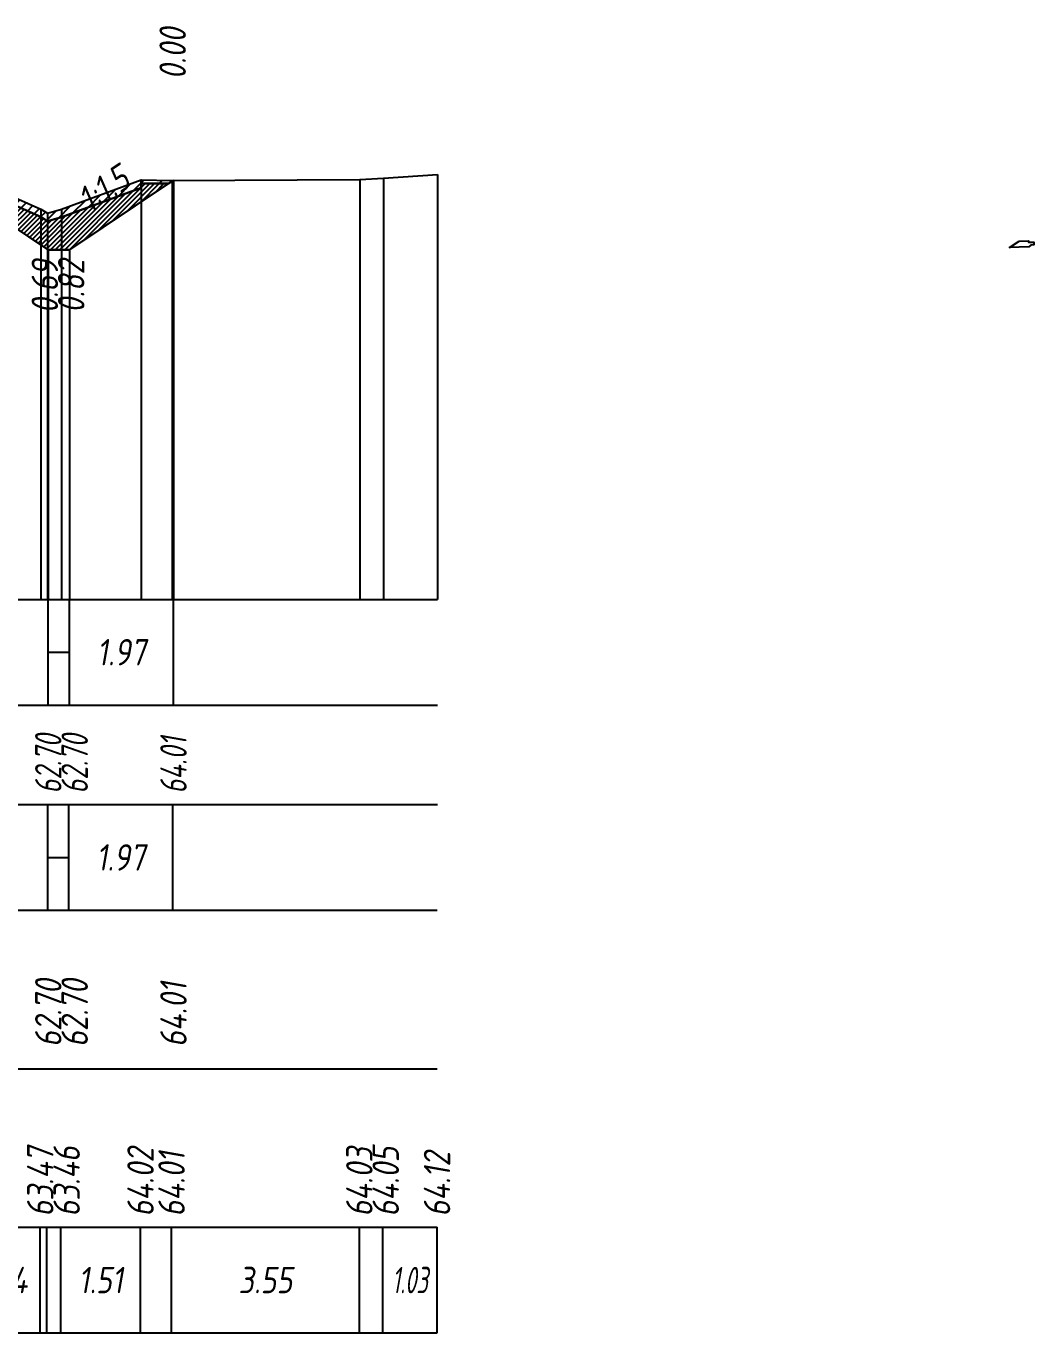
# Model space of a CAD drawing. Extents: x -717 to 1451, y -133302 to 233.
# Drawn here: x -205 to -109.6, y -131418.7 to -131295 of the extents above; entities that cross this region are included whole.
import ezdxf
from ezdxf.enums import TextEntityAlignment as Align

# ---------------------------------------------------------------- set-up
doc = ezdxf.new("R2010")
doc.units = 0
for name, color, linetype in [('Код_510', 7, 'Continuous'), ('Код_514', 1, 'Continuous'), ('Код_516', 1, 'Continuous'), ('Контур_0', 7, 'Continuous'), ('Контур_508', 7, 'Continuous'), ('Контур_512', 7, 'Continuous'), ('Контур_513', 7, 'Continuous'), ('Контур_818', 7, 'Continuous'), ('Красный поперечник', 1, 'Continuous'), ('Объём_2650', 7, 'Continuous'), ('Объём_2662', 7, 'Continuous'), ('Объём_2663', 7, 'Continuous'), ('Объём_2664', 7, 'Continuous'), ('Объём_2667', 7, 'Continuous'), ('Объём_2668', 7, 'Continuous'), ('Объём_2669', 7, 'Continuous'), ('Объём_2675', 7, 'Continuous'), ('Рабочие отметки', 7, 'Continuous'), ('Таблица', 7, 'Continuous'), ('Уклоны проезжей части', 7, 'Continuous'), ('Черный поперечник', 3, 'Continuous')]:
    doc.layers.add(name, color=color, linetype=linetype)
for name, color, linetype, true_color in [('Контур_2570', 7, 'Continuous', 0x80ff00), ('Контур_2736', 4, 'Continuous', 0x00ffff), ('Контур_2741', 4, 'Continuous', 0x00ffff), ('Контур_2742', 4, 'Continuous', 0x00ffff), ('Контур_2743', 4, 'Continuous', 0x00ffff), ('Контур_2744', 7, 'Continuous', 0xa4ffff), ('Контур_2750', 4, 'Continuous', 0x00ffff), ('Контур_2751', 4, 'Continuous', 0x00ffff), ('Контур_2752', 4, 'Continuous', 0x00ffff), ('Контур_707', 4, 'Continuous', 0x00ffff), ('Контур_720', 131, 'Continuous', 0xaaffff), ('Объём_2563', 7, 'Continuous', 0xff8000), ('Объём_2570', 7, 'Continuous', 0x80ff00), ('Объём_2600', 7, 'Continuous', 0x808000), ('Объём_2620', 2, 'Continuous', 0xffff00)]:
    doc.layers.add(name, color=color, linetype=linetype, true_color=true_color)
doc.styles.add('М', font='romand.shx', dxfattribs={"width": 0.8, "oblique": 10, "height": 2.5})

msp = doc.modelspace()

# ---------------------------------------------------------------- hatches: boundary and pattern name
at = {"transparency": 33554681}
h = msp.add_hatch(dxfattribs=at)
h.set_pattern_fill('ANGLE', color=256)
h.set_pattern_definition([(0, (0, 0), (0, 6.985), [5.08, -1.905]), (90, (0, 0), (-6.985, 4e-16), [5.08, -1.905])])
h.paths.add_polyline_path([(-194.151, -131309.581), (-191.212, -131309.617), (-191.087, -131309.617), (-191.555, -131309.929), (-194.151, -131309.929)])
at = {"layer": 'Объём_2570'}
h = msp.add_hatch(dxfattribs=at)
h.set_pattern_fill('ANSI31', color=256, scale=0.2)
h.set_pattern_definition([(45, (-468.8622, 6.72375), (-0.449012806, 0.449012806), [])])
h.paths.add_polyline_path([(-194.151, -131310.331), (-201.692, -131313.108), (-203.025, -131313.484), (-203.642, -131313.085), (-210.866, -131309.883), (-211.397, -131309.822), (-220.604, -131309.825), (-221.166, -131309.458), (-225.451, -131306.834), (-225.451, -131306.084), (-221.166, -131308.708), (-220.604, -131309.075), (-211.397, -131309.072), (-210.866, -131309.133), (-203.642, -131312.335), (-203.025, -131312.734), (-201.692, -131312.358), (-194.151, -131309.581)])
at = {"layer": 'Объём_2600'}
h = msp.add_hatch(dxfattribs=at)
h.set_pattern_fill('ANSI31', color=6, scale=0.4)
h.set_pattern_definition([(45, (-468.8622, 6.7237), (-0.898025612, 0.898025612), [])])
h.paths.add_polyline_path([(-194.151, -131309.581), (-191.212, -131309.617), (-191.087, -131309.617), (-191.555, -131309.929), (-194.151, -131309.929)])
at = {"layer": 'Объём_2620'}
h = msp.add_hatch(dxfattribs=at)
h.set_pattern_fill('ANSI31', color=2, scale=0.1)
h.set_pattern_definition([(45, (-468.8622, 6.72375), (-0.224506403, 0.224506403), [])])
h.paths.add_polyline_path([(-203.642, -131313.085), (-203.025, -131313.484), (-201.692, -131313.108), (-194.151, -131310.331), (-194.151, -131309.929), (-191.555, -131309.929), (-200.937, -131316.184), (-202.937, -131316.184), (-212.32, -131309.929), (-210.764, -131309.929)])

# ---------------------------------------------------------------- linework, layer by layer
at = {"layer": 'Код_510'}
for p, q in [((-203.697, -131418.698), (-203.697, -131408.698)), ((-203.08, -131418.698), (-203.08, -131408.698)), ((-201.746, -131418.698), (-201.746, -131408.698)), ((-194.205, -131418.698), (-194.205, -131408.698)), ((-191.266, -131418.698), (-191.266, -131408.698)), ((-173.494, -131418.698), (-173.494, -131408.698)), ((-171.271, -131418.698), (-171.271, -131408.698)), ((-166.141, -131418.698), (-166.141, -131408.698))]:
    msp.add_line(p, q, dxfattribs=at)
at = {"layer": 'Код_514'}
for p, q in [((-202.937, -131359.276), (-202.937, -131349.276)), ((-200.937, -131359.276), (-200.937, -131349.276)), ((-191.087, -131359.276), (-191.087, -131349.276)), ((-202.937, -131354.276), (-200.937, -131354.276))]:
    msp.add_line(p, q, dxfattribs=at)
at = {"layer": 'Код_516'}
for p, q in [((-202.992, -131378.698), (-202.992, -131368.698)), ((-200.992, -131378.698), (-200.992, -131368.698)), ((-191.141, -131378.698), (-191.141, -131368.698)), ((-202.992, -131373.698), (-200.992, -131373.698))]:
    msp.add_line(p, q, dxfattribs=at)
at = {"layer": 'Контур_0', "flags": 128}
for points in [[(-219.429, -131305.189), (-213.604, -131309.073), (-213.604, -131309.073), (-213.604, -131309.073), (-213.604, -131309.073), (-213.604, -131309.073), (-213.604, -131309.073), (-213.604, -131309.073), (-213.604, -131309.073), (-213.604, -131309.073), (-213.604, -131309.073), (-213.604, -131309.073), (-213.604, -131309.073), (-213.604, -131309.073), (-213.604, -131309.073), (-202.937, -131316.184)], [(-213.604, -131309.073), (-202.937, -131316.184), (-200.937, -131316.184), (-191.087, -131309.617), (-191.087, -131309.617), (-191.087, -131309.617), (-191.087, -131309.617), (-191.087, -131309.617), (-191.087, -131309.617), (-191.087, -131309.617), (-191.087, -131309.617), (-191.087, -131309.617), (-191.087, -131309.617), (-191.087, -131309.617), (-191.087, -131309.617), (-191.087, -131309.617)]]:
    msp.add_lwpolyline(points, dxfattribs=at)
at = {"layer": 'Контур_2570', "flags": 128}
msp.add_lwpolyline([(-210.866, -131309.883), (-203.642, -131313.085), (-203.025, -131313.484), (-203.025, -131313.484), (-201.692, -131313.108), (-194.151, -131310.331), (-194.151, -131309.581), (-191.212, -131309.617), (-173.44, -131309.523), (-171.217, -131309.411), (-166.087, -131309.072)], dxfattribs=at)
at = {"layer": 'Контур_2736', "flags": 128}
msp.add_lwpolyline([(-213.604, -131309.073), (-202.937, -131316.184)], dxfattribs=at)
at = {"layer": 'Контур_2741', "flags": 128}
msp.add_lwpolyline([(-191.087, -131309.617), (-191.087, -131309.617)], dxfattribs=at)
at = {"layer": 'Контур_2742', "flags": 128}
msp.add_lwpolyline([(-191.087, -131309.617), (-191.087, -131309.617)], dxfattribs=at)
at = {"layer": 'Контур_2743', "flags": 128}
msp.add_lwpolyline([(-191.087, -131309.617), (-191.087, -131309.617)], dxfattribs=at)
at = {"layer": 'Контур_2744', "flags": 128}
msp.add_lwpolyline([(-191.087, -131309.617), (-191.087, -131309.617)], dxfattribs=at)
msp.add_lwpolyline([(-191.087, -131309.617), (-191.087, -131309.617)], dxfattribs=at)
msp.add_lwpolyline([(-191.087, -131309.617), (-191.087, -131309.617)], dxfattribs=at)
msp.add_lwpolyline([(-191.087, -131309.617), (-191.087, -131309.617)], dxfattribs=at)
msp.add_lwpolyline([(-191.087, -131309.617), (-191.087, -131309.617)], dxfattribs=at)
msp.add_lwpolyline([(-191.087, -131309.617), (-191.087, -131309.617)], dxfattribs=at)
at = {"layer": 'Контур_2750', "flags": 128}
msp.add_lwpolyline([(-191.087, -131309.617), (-191.087, -131309.617)], dxfattribs=at)
at = {"layer": 'Контур_2751', "flags": 128}
msp.add_lwpolyline([(-191.087, -131309.617), (-191.087, -131309.617)], dxfattribs=at)
at = {"layer": 'Контур_2752', "flags": 128}
msp.add_lwpolyline([(-191.087, -131309.617), (-191.087, -131309.617)], dxfattribs=at)
at = {"layer": 'Контур_508', "flags": 128}
msp.add_lwpolyline([(-363.862, -131318.475), (-363.64, -131318.624), (-361.64, -131318.624), (-347.569, -131309.243), (-321.898, -131308.473), (-321.898, -131307.419), (-297.692, -131306.843), (-291.372, -131306.751), (-278.278, -131306.561), (-261.245, -131306.36), (-259.898, -131306.387), (-259.898, -131306.337), (-258.632, -131306.362), (-258.632, -131306.312), (-240.944, -131306.666), (-240.944, -131309.07), (-212.32, -131309.929), (-202.937, -131316.184), (-200.937, -131316.184), (-191.087, -131309.617)], dxfattribs=at)
at = {"layer": 'Контур_512', "flags": 128}
msp.add_lwpolyline([(-240.944, -131309.07), (-212.32, -131309.929), (-202.937, -131316.184), (-200.937, -131316.184), (-191.087, -131309.617)], dxfattribs=at)
at = {"layer": 'Контур_513', "flags": 128}
msp.add_lwpolyline([(-363.862, -131318.475), (-363.64, -131318.624), (-361.64, -131318.624), (-347.569, -131309.243), (-321.898, -131308.473), (-321.898, -131307.419), (-297.692, -131306.843), (-291.372, -131306.751), (-278.278, -131306.561), (-261.245, -131306.36), (-259.898, -131306.387), (-259.898, -131306.337), (-258.632, -131306.362), (-258.632, -131306.312), (-240.944, -131306.666), (-240.944, -131309.07), (-212.32, -131309.929), (-202.937, -131316.184), (-200.937, -131316.184), (-191.087, -131309.617)], dxfattribs=at)
at = {"layer": 'Контур_707', "flags": 128}
msp.add_lwpolyline([(-200.937, -131316.184), (-191.087, -131309.617)], dxfattribs=at)
at = {"layer": 'Контур_720', "flags": 128}
msp.add_lwpolyline([(-202.937, -131316.184), (-200.937, -131316.184)], dxfattribs=at)
at = {"layer": 'Контур_818', "flags": 128}
msp.add_lwpolyline([(-210.866, -131309.883), (-203.642, -131313.085), (-203.025, -131313.484), (-203.025, -131313.484), (-201.692, -131313.108), (-194.151, -131310.331), (-194.151, -131309.581), (-191.212, -131309.617), (-191.087, -131309.617)], dxfattribs=at)
at = {"layer": 'Красный поперечник'}
for p, q in [((-219.429, -131305.189), (-202.937, -131316.184)), ((-200.937, -131316.184), (-191.087, -131309.617)), ((-191.087, -131309.617), (-191.087, -131349.276)), ((-202.937, -131316.184), (-202.937, -131349.276)), ((-202.937, -131316.184), (-200.937, -131316.184)), ((-200.937, -131316.184), (-200.937, -131349.276))]:
    msp.add_line(p, q, dxfattribs=at)
at = {"layer": 'Объём_2563', "color": 250, "flags": 128}
msp.add_lwpolyline([(-111.047, -131315.362), (-110.147, -131315.326), (-110.147, -131315.471), (-109.647, -131315.471), (-109.647, -131315.736), (-109.947, -131315.742), (-110.131, -131315.925), (-111.947, -131315.962), (-111.047, -131315.362), (-111.047, -131315.362)], dxfattribs=at)
at = {"layer": 'Объём_2570', "flags": 128}
msp.add_lwpolyline([(-194.151, -131310.331), (-201.692, -131313.108), (-203.025, -131313.484), (-203.642, -131313.085), (-210.866, -131309.883), (-211.397, -131309.822), (-220.604, -131309.825), (-221.166, -131309.458), (-225.451, -131306.834), (-225.451, -131306.084), (-221.166, -131308.708), (-220.604, -131309.075), (-211.397, -131309.072), (-210.866, -131309.133), (-203.642, -131312.335), (-203.025, -131312.734), (-201.692, -131312.358), (-194.151, -131309.581), (-194.151, -131310.331), (-194.151, -131310.331)], dxfattribs=at)
msp.add_lwpolyline([(-194.151, -131310.331), (-201.692, -131313.108), (-203.025, -131313.484), (-203.642, -131313.085), (-210.866, -131309.883), (-211.397, -131309.822), (-220.604, -131309.825), (-221.166, -131309.458), (-225.451, -131306.834), (-225.451, -131306.084), (-221.166, -131308.708), (-220.604, -131309.075), (-211.397, -131309.072), (-210.866, -131309.133), (-203.642, -131312.335), (-203.025, -131312.734), (-201.692, -131312.358), (-194.151, -131309.581), (-194.151, -131310.331), (-194.151, -131310.331)], dxfattribs=at)
at = {"layer": 'Объём_2620', "flags": 128}
msp.add_lwpolyline([(-203.642, -131313.085), (-203.025, -131313.484), (-201.692, -131313.108), (-194.151, -131310.331), (-194.151, -131309.929), (-191.555, -131309.929), (-200.937, -131316.184), (-202.937, -131316.184), (-212.32, -131309.929), (-210.764, -131309.929), (-203.642, -131313.085), (-203.642, -131313.085)], dxfattribs=at)
msp.add_lwpolyline([(-203.642, -131313.085), (-203.025, -131313.484), (-201.692, -131313.108), (-194.151, -131310.331), (-194.151, -131309.929), (-191.555, -131309.929), (-200.937, -131316.184), (-202.937, -131316.184), (-212.32, -131309.929), (-210.764, -131309.929), (-203.642, -131313.085), (-203.642, -131313.085)], dxfattribs=at)
at = {"layer": 'Объём_2650', "color": 6, "flags": 128}
msp.add_lwpolyline([(-194.151, -131309.581), (-191.212, -131309.617), (-191.087, -131309.617), (-191.555, -131309.929), (-194.151, -131309.929), (-194.151, -131309.581), (-194.151, -131309.581)], dxfattribs=at)
msp.add_lwpolyline([(-194.151, -131309.581), (-191.212, -131309.617), (-191.087, -131309.617), (-191.555, -131309.929), (-194.151, -131309.929), (-194.151, -131309.581), (-194.151, -131309.581)], dxfattribs=at)
at = {"layer": 'Объём_2662', "flags": 128}
msp.add_lwpolyline([(-191.555, -131309.929), (-191.087, -131309.617)], dxfattribs=at)
msp.add_lwpolyline([(-191.555, -131309.929), (-191.087, -131309.617)], dxfattribs=at)
at = {"layer": 'Объём_2663', "flags": 128}
for points in [[(-212.32, -131309.929), (-202.937, -131316.184)], [(-212.32, -131309.929), (-202.937, -131316.184)], [(-200.937, -131316.184), (-191.555, -131309.929)], [(-200.937, -131316.184), (-191.555, -131309.929)]]:
    msp.add_lwpolyline(points, dxfattribs=at)
at = {"layer": 'Объём_2664', "flags": 128}
msp.add_lwpolyline([(-202.937, -131316.184), (-200.937, -131316.184)], dxfattribs=at)
msp.add_lwpolyline([(-202.937, -131316.184), (-200.937, -131316.184)], dxfattribs=at)
at = {"layer": 'Объём_2667', "flags": 128}
msp.add_lwpolyline([(-191.087, -131309.617), (-191.087, -131309.617)], dxfattribs=at)
msp.add_lwpolyline([(-191.087, -131309.617), (-191.087, -131309.617)], dxfattribs=at)
at = {"layer": 'Объём_2668', "flags": 128}
msp.add_lwpolyline([(-191.087, -131309.617), (-191.087, -131309.617)], dxfattribs=at)
msp.add_lwpolyline([(-191.087, -131309.617), (-191.087, -131309.617)], dxfattribs=at)
at = {"layer": 'Объём_2669', "flags": 128}
msp.add_lwpolyline([(-191.087, -131309.617), (-191.087, -131309.617)], dxfattribs=at)
msp.add_lwpolyline([(-191.087, -131309.617), (-191.087, -131309.617)], dxfattribs=at)
at = {"layer": 'Объём_2675', "flags": 128}
msp.add_lwpolyline([(-191.087, -131309.617), (-191.087, -131309.617)], dxfattribs=at)
msp.add_lwpolyline([(-191.087, -131309.617), (-191.087, -131309.617)], dxfattribs=at)
msp.add_lwpolyline([(-191.087, -131309.617), (-191.087, -131309.617)], dxfattribs=at)
msp.add_lwpolyline([(-191.087, -131309.617), (-191.087, -131309.617)], dxfattribs=at)
msp.add_lwpolyline([(-191.087, -131309.617), (-191.087, -131309.617)], dxfattribs=at)
msp.add_lwpolyline([(-191.087, -131309.617), (-191.087, -131309.617)], dxfattribs=at)
msp.add_lwpolyline([(-191.087, -131309.617), (-191.087, -131309.617)], dxfattribs=at)
msp.add_lwpolyline([(-191.087, -131309.617), (-191.087, -131309.617)], dxfattribs=at)
msp.add_lwpolyline([(-191.087, -131309.617), (-191.087, -131309.617)], dxfattribs=at)
msp.add_lwpolyline([(-191.087, -131309.617), (-191.087, -131309.617)], dxfattribs=at)
msp.add_lwpolyline([(-191.087, -131309.617), (-191.087, -131309.617)], dxfattribs=at)
msp.add_lwpolyline([(-191.087, -131309.617), (-191.087, -131309.617)], dxfattribs=at)
at = {"layer": 'Таблица'}
for p, q in [((-388.862, -131349.276), (-166.087, -131349.276)), ((-388.862, -131359.276), (-166.087, -131359.276)), ((-388.862, -131368.698), (-166.087, -131368.698)), ((-388.916, -131378.698), (-166.141, -131378.698)), ((-388.916, -131393.698), (-166.141, -131393.698)), ((-388.916, -131408.698), (-166.141, -131408.698)), ((-388.916, -131418.698), (-166.141, -131418.698))]:
    msp.add_line(p, q, dxfattribs=at)
at = {"layer": 'Черный поперечник', "color": 7}
for p, q in [((-166.087, -131309.072), (-166.087, -131349.276)), ((-194.151, -131309.581), (-194.151, -131349.276)), ((-191.212, -131309.617), (-191.212, -131349.276)), ((-173.44, -131309.523), (-173.44, -131349.276)), ((-171.217, -131309.411), (-171.217, -131349.276)), ((-203.642, -131312.335), (-203.642, -131349.276)), ((-203.025, -131312.734), (-203.025, -131349.276)), ((-201.692, -131312.358), (-201.692, -131349.276))]:
    msp.add_line(p, q, dxfattribs=at)
at = {"layer": 'Черный поперечник', "flags": 128}
msp.add_lwpolyline([(-210.866, -131309.133), (-203.642, -131312.335), (-203.025, -131312.734), (-201.692, -131312.358), (-194.151, -131309.581), (-191.212, -131309.617), (-173.44, -131309.523), (-171.217, -131309.411), (-166.087, -131309.072)], dxfattribs=at)

# ---------------------------------------------------------------- texts
at = {"layer": 'Код_510', "style": 'М', "oblique": 10, "width": 0.8}
for s, p in [('63.47', (-203.697, -131407.698)), ('64.05', (-170.994, -131407.698)), ('63.46', (-201.197, -131407.698)), ('64.02', (-194.205, -131407.698)), ('64.01', (-191.266, -131407.698)), ('64.03', (-173.494, -131407.698)), ('64.12', (-166.141, -131407.698))]:
    msp.add_text(s, height=2.5, rotation=90, dxfattribs=at).set_placement(p, align=Align.MIDDLE_LEFT)
at = {"layer": 'Код_510', "style": 'М', "oblique": 10}
for s, width, p in [('1.44', 0.8, (-207.309, -131413.698)), ('1.51', 0.8, (-197.976, -131413.698)), ('3.55', 0.8, (-182.38, -131413.698)), ('1.03', 0.6, (-168.706, -131413.698))]:
    msp.add_text(s, height=2.5, dxfattribs=dict(at, width=width)).set_placement(p, align=Align.MIDDLE_CENTER)
at = {"layer": 'Код_514', "style": 'М', "oblique": 10, "width": 0.8}
msp.add_text('1.97', height=2.5, dxfattribs=at).set_placement((-196.012, -131354.276), align=Align.MIDDLE_CENTER)
at = {"layer": 'Код_514', "style": 'М', "oblique": 10, "width": 0.7}
for s, p in [('62.70', (-202.937, -131367.658)), ('62.70', (-200.437, -131367.658)), ('64.01', (-191.087, -131367.658))]:
    msp.add_text(s, height=2.5, rotation=90, dxfattribs=at).set_placement(p, align=Align.MIDDLE_LEFT)
at = {"layer": 'Код_516', "style": 'М', "oblique": 10, "width": 0.8}
msp.add_text('1.97', height=2.5, dxfattribs=at).set_placement((-196.066, -131373.698), align=Align.MIDDLE_CENTER)
for s, p in [('62.70', (-202.937, -131391.647)), ('62.70', (-200.437, -131391.647)), ('64.01', (-191.087, -131391.647))]:
    msp.add_text(s, height=2.5, rotation=90, dxfattribs=at).set_placement(p, align=Align.MIDDLE_LEFT)
at = {"layer": 'Рабочие отметки', "color": 1, "style": 'М', "oblique": 10, "width": 0.8}
msp.add_text('0.00', height=2.5, rotation=90, dxfattribs=at).set_placement((-191.165, -131300.048), align=Align.MIDDLE_LEFT)
for s, p in [('0.69', (-203.265, -131317.115)), ('0.82', (-200.765, -131317.115))]:
    msp.add_text(s, height=2.5, rotation=90, dxfattribs=at).set_placement(p, align=Align.MIDDLE_RIGHT)
at = {"layer": 'Уклоны проезжей части', "color": 1, "style": 'М', "oblique": 10, "width": 0.8}
msp.add_text('1:1.5', height=2.5, rotation=33.69007, dxfattribs=at).set_placement((-196.567, -131312.068), align=Align.BOTTOM_CENTER)

doc.saveas('drawing.dxf')
